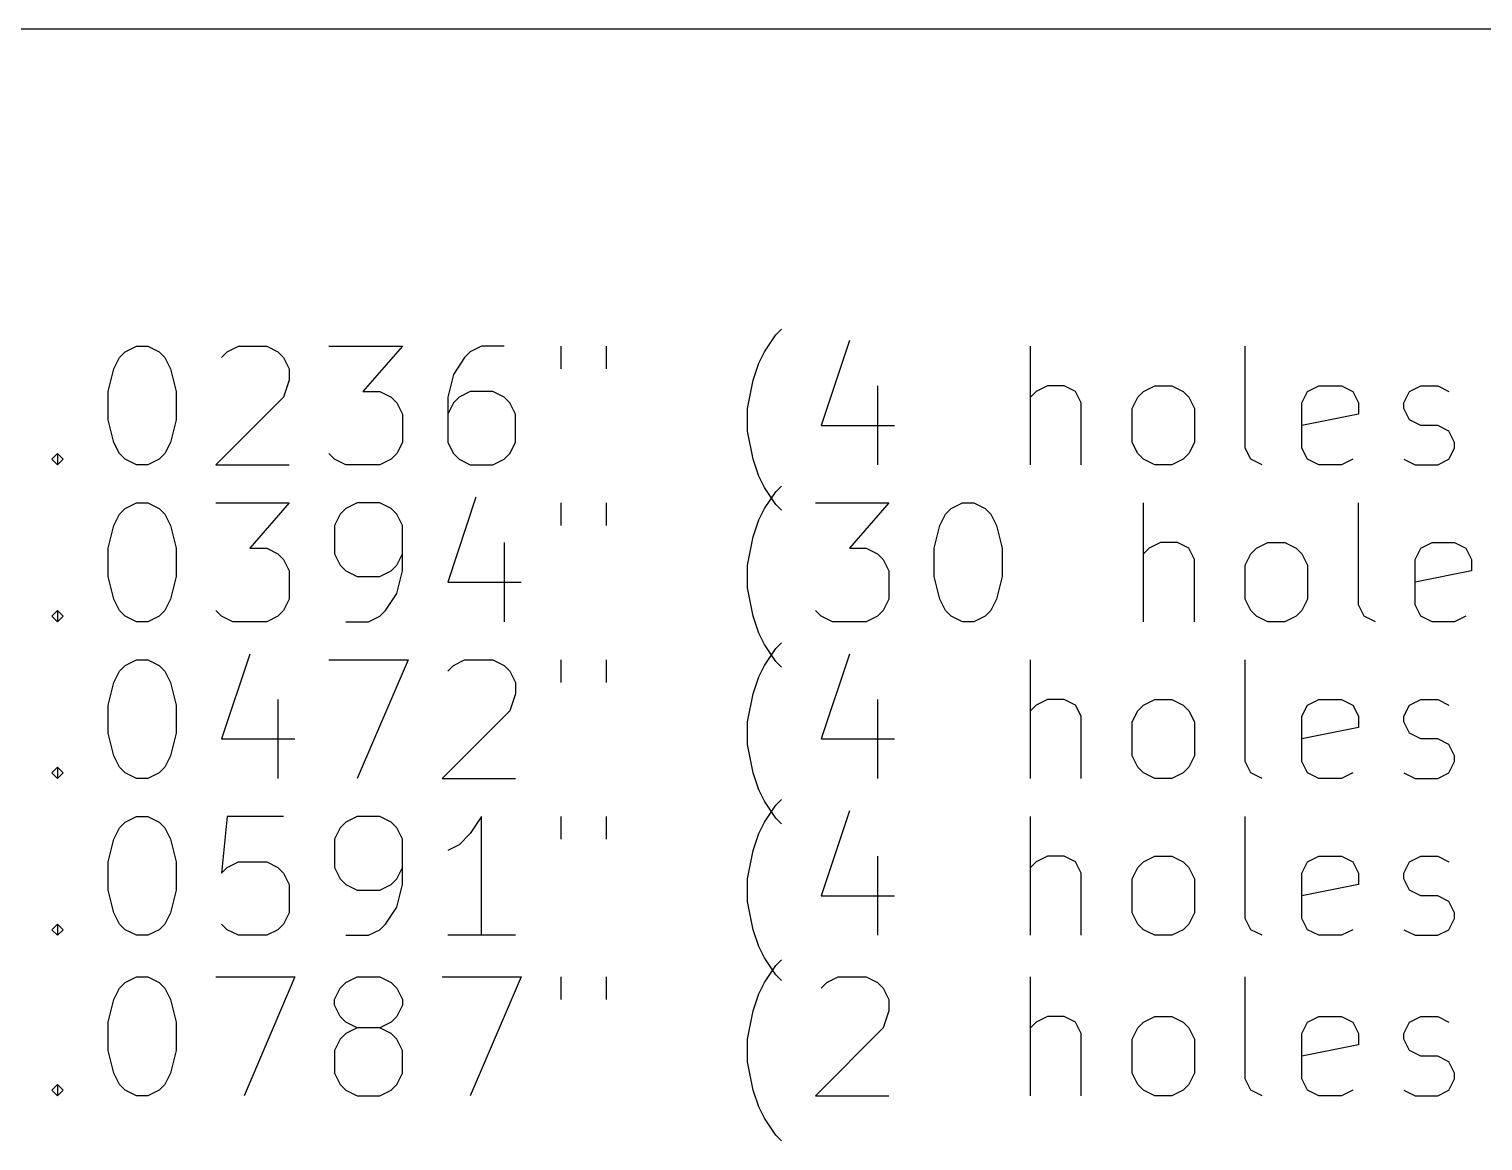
# Model space of a CAD drawing. Extents: x 93 to 194, y -130 to -67.
# Drawn here: x 118.31 to 142.79, y -129.85 to -111.12 of the extents above; entities that cross this region are included whole.
import ezdxf

# ---------------------------------------------------------------- set-up
doc = ezdxf.new("R2010")
doc.units = 0
doc.layers.add('BLACK', color=7, linetype='CONTINUOUS')

msp = doc.modelspace()

# ---------------------------------------------------------------- linework, layer by layer
at = {"layer": 'BLACK', "linetype": 'CONTINUOUS'}
for p, q in [((193.675, -111.125), (95.25, -111.125)), ((130.88039, -116.274361), (130.975629, -116.179123)), ((119.928008, -116.560076), (120.118484, -116.464838)), ((120.118484, -116.464838), (120.308961, -116.464838)), ((120.308961, -116.464838), (120.499437, -116.560076)), ((121.642294, -116.560076), (121.83277, -116.464838)), ((121.83277, -116.464838), (122.308961, -116.464838)), ((122.308961, -116.464838), (122.499437, -116.560076)), ((123.35658, -116.464838), (124.594675, -116.464838)), ((124.594675, -116.464838), (123.928008, -117.226742)), ((125.928008, -116.464838), (125.737532, -116.560076)), ((126.308961, -116.464838), (125.928008, -116.464838)), ((127.261342, -116.464838), (127.261342, -116.84579)), ((128.023247, -116.464838), (128.023247, -116.84579)), ((130.689914, -116.560076), (130.88039, -116.274361)), ((132.118485, -116.3696), (131.642295, -117.798171)), ((135.166105, -118.464838), (135.166105, -116.464838)), ((138.785153, -118.179123), (138.785153, -116.464838)), ((119.737532, -116.84579), (119.83277, -116.655314)), ((119.83277, -116.655314), (119.928008, -116.560076)), ((120.499437, -116.560076), (120.594675, -116.655314)), ((120.594675, -116.655314), (120.689913, -116.84579)), ((121.547056, -116.655314), (121.642294, -116.560076)), ((122.499437, -116.560076), (122.594675, -116.655314)), ((122.594675, -116.655314), (122.689913, -116.84579)), ((125.642294, -116.655314), (125.451818, -116.941028)), ((125.737532, -116.560076), (125.642294, -116.655314)), ((130.499438, -117.036266), (130.594676, -116.750552)), ((130.594676, -116.750552), (130.689914, -116.560076)), ((119.642294, -117.226742), (119.737532, -116.84579)), ((120.689913, -116.84579), (120.785151, -117.226742)), ((122.689913, -116.84579), (122.689913, -117.036266)), ((125.451818, -116.941028), (125.35658, -117.32198)), ((119.642294, -117.702933), (119.642294, -117.226742)), ((120.785151, -117.226742), (120.785151, -117.702933)), ((122.689913, -117.036266), (122.594675, -117.32198)), ((123.928008, -117.226742), (124.213723, -117.226742)), ((124.213723, -117.226742), (124.404199, -117.32198)), ((125.737532, -117.226742), (125.547056, -117.32198)), ((126.118485, -117.226742), (125.737532, -117.226742)), ((126.308961, -117.32198), (126.118485, -117.226742)), ((130.4042, -117.512457), (130.499438, -117.036266)), ((132.594676, -117.131504), (132.594676, -118.464838)), ((135.261343, -117.226742), (135.166105, -117.32198)), ((135.451819, -117.131504), (135.261343, -117.226742)), ((135.737534, -117.131504), (135.451819, -117.131504)), ((135.92801, -117.226742), (135.737534, -117.131504)), ((136.023248, -117.417219), (135.92801, -117.226742)), ((136.975629, -117.32198), (137.070867, -117.226742)), ((137.070867, -117.226742), (137.261343, -117.131504)), ((137.261343, -117.131504), (137.547058, -117.131504)), ((137.547058, -117.131504), (137.737534, -117.226742)), ((137.737534, -117.226742), (137.832772, -117.32198)), ((139.737534, -117.417219), (139.832772, -117.226742)), ((139.832772, -117.226742), (140.023248, -117.131504)), ((140.023248, -117.131504), (140.404201, -117.131504)), ((140.404201, -117.131504), (140.594677, -117.226742)), ((140.594677, -117.226742), (140.689915, -117.417219)), ((141.45182, -117.417219), (141.547058, -117.226742)), ((141.547058, -117.226742), (141.737534, -117.131504)), ((141.737534, -117.131504), (142.023248, -117.131504)), ((142.023248, -117.131504), (142.213725, -117.226742)), ((122.594675, -117.32198), (121.451818, -118.464838)), ((124.404199, -117.32198), (124.499437, -117.417219)), ((124.499437, -117.417219), (124.594675, -117.607695)), ((125.35658, -117.32198), (125.35658, -118.083885)), ((125.451818, -117.417219), (125.35658, -117.607695)), ((125.547056, -117.32198), (125.451818, -117.417219)), ((126.404199, -117.417219), (126.308961, -117.32198)), ((126.499437, -117.607695), (126.404199, -117.417219)), ((136.023248, -118.464838), (136.023248, -117.417219)), ((136.880391, -117.512457), (136.975629, -117.32198)), ((137.832772, -117.32198), (137.92801, -117.512457)), ((139.737534, -118.179123), (139.737534, -117.417219)), ((140.689915, -117.417219), (140.689915, -117.607695)), ((141.45182, -117.512457), (141.45182, -117.417219)), ((119.737532, -118.083885), (119.642294, -117.702933)), ((120.785151, -117.702933), (120.689913, -118.083885)), ((124.594675, -117.607695), (124.594675, -118.083885)), ((126.499437, -118.083885), (126.499437, -117.607695)), ((130.4042, -117.893409), (130.4042, -117.512457)), ((136.880391, -118.083885), (136.880391, -117.512457)), ((137.92801, -117.512457), (137.92801, -118.083885)), ((140.689915, -117.607695), (139.737534, -117.798171)), ((141.547058, -117.702933), (141.45182, -117.512457)), ((141.737534, -117.798171), (141.547058, -117.702933)), ((130.499438, -118.3696), (130.4042, -117.893409)), ((131.642295, -117.798171), (132.88039, -117.798171)), ((142.023248, -117.798171), (141.737534, -117.798171)), ((142.213725, -117.893409), (142.023248, -117.798171)), ((142.308963, -118.083885), (142.213725, -117.893409)), ((119.83277, -118.274361), (119.737532, -118.083885)), ((120.689913, -118.083885), (120.594675, -118.274361)), ((124.594675, -118.083885), (124.499437, -118.274361)), ((125.35658, -118.083885), (125.451818, -118.274361)), ((126.404199, -118.274361), (126.499437, -118.083885)), ((136.975629, -118.274361), (136.880391, -118.083885)), ((137.92801, -118.083885), (137.832772, -118.274361)), ((138.880391, -118.3696), (138.785153, -118.179123)), ((139.832772, -118.3696), (139.737534, -118.179123)), ((142.213725, -118.3696), (142.308963, -118.179123)), ((142.308963, -118.179123), (142.308963, -118.083885)), ((118.689913, -118.3696), (118.785151, -118.274361)), ((118.785151, -118.464838), (118.689913, -118.3696)), ((118.785151, -118.274361), (118.880389, -118.3696)), ((118.785151, -118.274361), (118.785151, -118.464838)), ((118.880389, -118.3696), (118.785151, -118.464838)), ((119.928008, -118.3696), (119.83277, -118.274361)), ((120.118484, -118.464838), (119.928008, -118.3696)), ((120.499437, -118.3696), (120.308961, -118.464838)), ((120.594675, -118.274361), (120.499437, -118.3696)), ((123.451818, -118.3696), (123.35658, -118.274361)), ((123.642294, -118.464838), (123.451818, -118.3696)), ((124.404199, -118.3696), (124.213723, -118.464838)), ((124.499437, -118.274361), (124.404199, -118.3696)), ((125.451818, -118.274361), (125.547056, -118.3696)), ((125.547056, -118.3696), (125.737532, -118.464838)), ((126.118485, -118.464838), (126.308961, -118.3696)), ((126.308961, -118.3696), (126.404199, -118.274361)), ((130.594676, -118.655314), (130.499438, -118.3696)), ((137.070867, -118.3696), (136.975629, -118.274361)), ((137.261343, -118.464838), (137.070867, -118.3696)), ((137.737534, -118.3696), (137.547058, -118.464838)), ((137.832772, -118.274361), (137.737534, -118.3696)), ((139.070867, -118.464838), (138.880391, -118.3696)), ((140.023248, -118.464838), (139.832772, -118.3696)), ((140.594677, -118.3696), (140.404201, -118.464838)), ((141.45182, -118.3696), (141.642296, -118.464838)), ((142.023248, -118.464838), (142.213725, -118.3696)), ((120.308961, -118.464838), (120.118484, -118.464838)), ((121.451818, -118.464838), (122.689913, -118.464838)), ((124.213723, -118.464838), (123.642294, -118.464838)), ((125.737532, -118.464838), (126.118485, -118.464838)), ((130.689914, -118.84579), (130.594676, -118.655314)), ((137.547058, -118.464838), (137.261343, -118.464838)), ((140.404201, -118.464838), (140.023248, -118.464838)), ((141.642296, -118.464838), (142.023248, -118.464838)), ((130.88039, -119.131504), (130.689914, -118.84579)), ((130.689914, -119.200076), (130.88039, -118.914361)), ((130.88039, -118.914361), (130.975629, -118.819123)), ((119.928008, -119.200076), (120.118484, -119.104838)), ((120.118484, -119.104838), (120.308961, -119.104838)), ((120.308961, -119.104838), (120.499437, -119.200076)), ((121.451818, -119.104838), (122.689913, -119.104838)), ((122.689913, -119.104838), (122.023246, -119.866742)), ((123.83277, -119.104838), (123.642294, -119.200076)), ((124.213723, -119.104838), (123.83277, -119.104838)), ((124.404199, -119.200076), (124.213723, -119.104838)), ((125.83277, -119.0096), (125.35658, -120.438171)), ((127.261342, -119.104838), (127.261342, -119.48579)), ((128.023247, -119.104838), (128.023247, -119.48579)), ((130.975629, -119.226742), (130.88039, -119.131504)), ((131.547057, -119.104838), (132.785152, -119.104838)), ((132.785152, -119.104838), (132.118485, -119.866742)), ((133.832771, -119.200076), (134.023247, -119.104838)), ((134.023247, -119.104838), (134.213724, -119.104838)), ((134.213724, -119.104838), (134.4042, -119.200076)), ((137.070867, -121.104838), (137.070867, -119.104838)), ((140.689915, -120.819123), (140.689915, -119.104838)), ((119.737532, -119.48579), (119.83277, -119.295314)), ((119.83277, -119.295314), (119.928008, -119.200076)), ((120.499437, -119.200076), (120.594675, -119.295314)), ((120.594675, -119.295314), (120.689913, -119.48579)), ((123.547056, -119.295314), (123.451818, -119.48579)), ((123.642294, -119.200076), (123.547056, -119.295314)), ((124.499437, -119.295314), (124.404199, -119.200076)), ((124.594675, -119.48579), (124.499437, -119.295314)), ((130.499438, -119.676266), (130.594676, -119.390552)), ((130.594676, -119.390552), (130.689914, -119.200076)), ((133.642295, -119.48579), (133.737533, -119.295314)), ((133.737533, -119.295314), (133.832771, -119.200076)), ((134.4042, -119.200076), (134.499438, -119.295314)), ((134.499438, -119.295314), (134.594676, -119.48579)), ((119.642294, -119.866742), (119.737532, -119.48579)), ((120.689913, -119.48579), (120.785151, -119.866742)), ((123.451818, -119.48579), (123.451818, -119.96198)), ((124.594675, -120.247695), (124.594675, -119.48579)), ((130.4042, -120.152457), (130.499438, -119.676266)), ((133.547057, -119.866742), (133.642295, -119.48579)), ((134.594676, -119.48579), (134.689914, -119.866742)), ((119.642294, -120.342933), (119.642294, -119.866742)), ((120.785151, -119.866742), (120.785151, -120.342933)), ((122.023246, -119.866742), (122.308961, -119.866742)), ((122.308961, -119.866742), (122.499437, -119.96198)), ((126.308961, -119.771504), (126.308961, -121.104838)), ((132.118485, -119.866742), (132.4042, -119.866742)), ((132.4042, -119.866742), (132.594676, -119.96198)), ((133.547057, -120.342933), (133.547057, -119.866742)), ((134.689914, -119.866742), (134.689914, -120.342933)), ((137.166105, -119.866742), (137.070867, -119.96198)), ((137.356581, -119.771504), (137.166105, -119.866742)), ((137.642296, -119.771504), (137.356581, -119.771504)), ((137.832772, -119.866742), (137.642296, -119.771504)), ((137.92801, -120.057219), (137.832772, -119.866742)), ((138.880391, -119.96198), (138.975629, -119.866742)), ((138.975629, -119.866742), (139.166105, -119.771504)), ((139.166105, -119.771504), (139.45182, -119.771504)), ((139.45182, -119.771504), (139.642296, -119.866742)), ((139.642296, -119.866742), (139.737534, -119.96198)), ((141.642296, -120.057219), (141.737534, -119.866742)), ((141.737534, -119.866742), (141.92801, -119.771504)), ((141.92801, -119.771504), (142.308963, -119.771504)), ((142.308963, -119.771504), (142.499439, -119.866742)), ((142.499439, -119.866742), (142.594677, -120.057219)), ((122.499437, -119.96198), (122.594675, -120.057219)), ((122.594675, -120.057219), (122.689913, -120.247695)), ((123.451818, -119.96198), (123.547056, -120.152457)), ((123.547056, -120.152457), (123.642294, -120.247695)), ((124.404199, -120.247695), (124.499437, -120.152457)), ((124.499437, -120.152457), (124.594675, -119.96198)), ((130.4042, -120.533409), (130.4042, -120.152457)), ((132.594676, -119.96198), (132.689914, -120.057219)), ((132.689914, -120.057219), (132.785152, -120.247695)), ((137.92801, -121.104838), (137.92801, -120.057219)), ((138.785153, -120.152457), (138.880391, -119.96198)), ((138.785153, -120.723885), (138.785153, -120.152457)), ((139.737534, -119.96198), (139.832772, -120.152457)), ((139.832772, -120.152457), (139.832772, -120.723885)), ((141.642296, -120.819123), (141.642296, -120.057219)), ((142.594677, -120.057219), (142.594677, -120.247695)), ((119.737532, -120.723885), (119.642294, -120.342933)), ((120.785151, -120.342933), (120.689913, -120.723885)), ((122.689913, -120.247695), (122.689913, -120.723885)), ((123.642294, -120.247695), (123.83277, -120.342933)), ((123.83277, -120.342933), (124.213723, -120.342933)), ((124.213723, -120.342933), (124.404199, -120.247695)), ((124.499437, -120.628647), (124.594675, -120.247695)), ((132.785152, -120.247695), (132.785152, -120.723885)), ((133.642295, -120.723885), (133.547057, -120.342933)), ((134.689914, -120.342933), (134.594676, -120.723885)), ((142.594677, -120.247695), (141.642296, -120.438171)), ((124.308961, -120.914361), (124.499437, -120.628647)), ((125.35658, -120.438171), (126.594675, -120.438171)), ((130.499438, -121.0096), (130.4042, -120.533409)), ((119.83277, -120.914361), (119.737532, -120.723885)), ((120.689913, -120.723885), (120.594675, -120.914361)), ((122.689913, -120.723885), (122.594675, -120.914361)), ((132.785152, -120.723885), (132.689914, -120.914361)), ((133.737533, -120.914361), (133.642295, -120.723885)), ((134.594676, -120.723885), (134.499438, -120.914361)), ((138.880391, -120.914361), (138.785153, -120.723885)), ((139.832772, -120.723885), (139.737534, -120.914361)), ((140.785153, -121.0096), (140.689915, -120.819123)), ((141.737534, -121.0096), (141.642296, -120.819123)), ((118.689913, -121.0096), (118.785151, -120.914361)), ((118.785151, -121.104838), (118.689913, -121.0096)), ((118.785151, -120.914361), (118.880389, -121.0096)), ((118.785151, -120.914361), (118.785151, -121.104838)), ((118.880389, -121.0096), (118.785151, -121.104838)), ((119.928008, -121.0096), (119.83277, -120.914361)), ((120.118484, -121.104838), (119.928008, -121.0096)), ((120.308961, -121.104838), (120.118484, -121.104838)), ((120.499437, -121.0096), (120.308961, -121.104838)), ((120.594675, -120.914361), (120.499437, -121.0096)), ((121.547056, -121.0096), (121.451818, -120.914361)), ((121.737532, -121.104838), (121.547056, -121.0096)), ((122.308961, -121.104838), (121.737532, -121.104838)), ((122.499437, -121.0096), (122.308961, -121.104838)), ((122.594675, -120.914361), (122.499437, -121.0096)), ((123.642294, -121.104838), (124.023246, -121.104838)), ((124.023246, -121.104838), (124.213723, -121.0096)), ((124.213723, -121.0096), (124.308961, -120.914361)), ((130.594676, -121.295314), (130.499438, -121.0096)), ((131.642295, -121.0096), (131.547057, -120.914361)), ((131.832771, -121.104838), (131.642295, -121.0096)), ((132.4042, -121.104838), (131.832771, -121.104838)), ((132.594676, -121.0096), (132.4042, -121.104838)), ((132.689914, -120.914361), (132.594676, -121.0096)), ((133.832771, -121.0096), (133.737533, -120.914361)), ((134.023247, -121.104838), (133.832771, -121.0096)), ((134.213724, -121.104838), (134.023247, -121.104838)), ((134.4042, -121.0096), (134.213724, -121.104838)), ((134.499438, -120.914361), (134.4042, -121.0096)), ((138.975629, -121.0096), (138.880391, -120.914361)), ((139.166105, -121.104838), (138.975629, -121.0096)), ((139.45182, -121.104838), (139.166105, -121.104838)), ((139.642296, -121.0096), (139.45182, -121.104838)), ((139.737534, -120.914361), (139.642296, -121.0096)), ((140.975629, -121.104838), (140.785153, -121.0096)), ((141.92801, -121.104838), (141.737534, -121.0096)), ((142.308963, -121.104838), (141.92801, -121.104838)), ((142.499439, -121.0096), (142.308963, -121.104838)), ((130.689914, -121.48579), (130.594676, -121.295314)), ((130.88039, -121.771504), (130.689914, -121.48579)), ((130.689914, -121.840076), (130.88039, -121.554361)), ((130.88039, -121.554361), (130.975629, -121.459123)), ((119.83277, -121.935314), (119.928008, -121.840076)), ((119.928008, -121.840076), (120.118484, -121.744838)), ((120.118484, -121.744838), (120.308961, -121.744838)), ((120.308961, -121.744838), (120.499437, -121.840076)), ((120.499437, -121.840076), (120.594675, -121.935314)), ((122.023246, -121.6496), (121.547056, -123.078171)), ((123.35658, -121.744838), (124.689913, -121.744838)), ((124.689913, -121.744838), (123.83277, -123.744838)), ((125.35658, -121.935314), (125.451818, -121.840076)), ((125.451818, -121.840076), (125.642294, -121.744838)), ((125.642294, -121.744838), (126.118485, -121.744838)), ((126.118485, -121.744838), (126.308961, -121.840076)), ((126.308961, -121.840076), (126.404199, -121.935314)), ((127.261342, -121.744838), (127.261342, -122.12579)), ((128.023247, -121.744838), (128.023247, -122.12579)), ((130.594676, -122.030552), (130.689914, -121.840076)), ((130.975629, -121.866742), (130.88039, -121.771504)), ((132.118485, -121.6496), (131.642295, -123.078171)), ((135.166105, -123.744838), (135.166105, -121.744838)), ((138.785153, -123.459123), (138.785153, -121.744838)), ((119.642294, -122.506742), (119.737532, -122.12579)), ((119.737532, -122.12579), (119.83277, -121.935314)), ((120.594675, -121.935314), (120.689913, -122.12579)), ((120.689913, -122.12579), (120.785151, -122.506742)), ((126.404199, -121.935314), (126.499437, -122.12579)), ((126.499437, -122.12579), (126.499437, -122.316266)), ((130.499438, -122.316266), (130.594676, -122.030552)), ((126.499437, -122.316266), (126.404199, -122.60198)), ((130.4042, -122.792457), (130.499438, -122.316266)), ((119.642294, -122.982933), (119.642294, -122.506742)), ((120.785151, -122.506742), (120.785151, -122.982933)), ((122.499437, -122.411504), (122.499437, -123.744838)), ((126.404199, -122.60198), (125.261342, -123.744838)), ((132.594676, -122.411504), (132.594676, -123.744838)), ((135.261343, -122.506742), (135.166105, -122.60198)), ((135.451819, -122.411504), (135.261343, -122.506742)), ((135.737534, -122.411504), (135.451819, -122.411504)), ((135.92801, -122.506742), (135.737534, -122.411504)), ((136.023248, -122.697219), (135.92801, -122.506742)), ((136.880391, -122.792457), (136.975629, -122.60198)), ((136.975629, -122.60198), (137.070867, -122.506742)), ((137.070867, -122.506742), (137.261343, -122.411504)), ((137.261343, -122.411504), (137.547058, -122.411504)), ((137.547058, -122.411504), (137.737534, -122.506742)), ((137.737534, -122.506742), (137.832772, -122.60198)), ((137.832772, -122.60198), (137.92801, -122.792457)), ((139.737534, -122.697219), (139.832772, -122.506742)), ((139.832772, -122.506742), (140.023248, -122.411504)), ((140.023248, -122.411504), (140.404201, -122.411504)), ((140.404201, -122.411504), (140.594677, -122.506742)), ((140.594677, -122.506742), (140.689915, -122.697219)), ((141.45182, -122.697219), (141.547058, -122.506742)), ((141.547058, -122.506742), (141.737534, -122.411504)), ((141.737534, -122.411504), (142.023248, -122.411504)), ((142.023248, -122.411504), (142.213725, -122.506742)), ((130.4042, -123.173409), (130.4042, -122.792457)), ((136.023248, -123.744838), (136.023248, -122.697219)), ((136.880391, -123.363885), (136.880391, -122.792457)), ((137.92801, -122.792457), (137.92801, -123.363885)), ((139.737534, -123.459123), (139.737534, -122.697219)), ((140.689915, -122.697219), (140.689915, -122.887695)), ((141.45182, -122.792457), (141.45182, -122.697219)), ((141.547058, -122.982933), (141.45182, -122.792457)), ((119.737532, -123.363885), (119.642294, -122.982933)), ((120.785151, -122.982933), (120.689913, -123.363885)), ((121.547056, -123.078171), (122.785151, -123.078171)), ((131.642295, -123.078171), (132.88039, -123.078171)), ((140.689915, -122.887695), (139.737534, -123.078171)), ((141.737534, -123.078171), (141.547058, -122.982933)), ((142.023248, -123.078171), (141.737534, -123.078171)), ((142.213725, -123.173409), (142.023248, -123.078171)), ((130.499438, -123.6496), (130.4042, -123.173409)), ((142.308963, -123.363885), (142.213725, -123.173409)), ((118.689913, -123.6496), (118.785151, -123.554361)), ((118.785151, -123.554361), (118.880389, -123.6496)), ((118.785151, -123.554361), (118.785151, -123.744838)), ((119.83277, -123.554361), (119.737532, -123.363885)), ((119.928008, -123.6496), (119.83277, -123.554361)), ((120.594675, -123.554361), (120.499437, -123.6496)), ((120.689913, -123.363885), (120.594675, -123.554361)), ((136.975629, -123.554361), (136.880391, -123.363885)), ((137.070867, -123.6496), (136.975629, -123.554361)), ((137.832772, -123.554361), (137.737534, -123.6496)), ((137.92801, -123.363885), (137.832772, -123.554361)), ((138.880391, -123.6496), (138.785153, -123.459123)), ((139.832772, -123.6496), (139.737534, -123.459123)), ((142.213725, -123.6496), (142.308963, -123.459123)), ((142.308963, -123.459123), (142.308963, -123.363885)), ((118.785151, -123.744838), (118.689913, -123.6496)), ((118.880389, -123.6496), (118.785151, -123.744838)), ((120.118484, -123.744838), (119.928008, -123.6496)), ((120.308961, -123.744838), (120.118484, -123.744838)), ((120.499437, -123.6496), (120.308961, -123.744838)), ((125.261342, -123.744838), (126.499437, -123.744838)), ((130.594676, -123.935314), (130.499438, -123.6496)), ((137.261343, -123.744838), (137.070867, -123.6496)), ((137.547058, -123.744838), (137.261343, -123.744838)), ((137.737534, -123.6496), (137.547058, -123.744838)), ((139.070867, -123.744838), (138.880391, -123.6496)), ((140.023248, -123.744838), (139.832772, -123.6496)), ((140.404201, -123.744838), (140.023248, -123.744838)), ((140.594677, -123.6496), (140.404201, -123.744838)), ((141.45182, -123.6496), (141.642296, -123.744838)), ((141.642296, -123.744838), (142.023248, -123.744838)), ((142.023248, -123.744838), (142.213725, -123.6496)), ((130.689914, -124.12579), (130.594676, -123.935314)), ((130.88039, -124.411504), (130.689914, -124.12579)), ((130.689914, -124.480076), (130.88039, -124.194361)), ((130.88039, -124.194361), (130.975629, -124.099123)), ((132.118485, -124.2896), (131.642295, -125.718171)), ((119.737532, -124.76579), (119.83277, -124.575314)), ((119.83277, -124.575314), (119.928008, -124.480076)), ((119.928008, -124.480076), (120.118484, -124.384838)), ((120.118484, -124.384838), (120.308961, -124.384838)), ((120.308961, -124.384838), (120.499437, -124.480076)), ((120.499437, -124.480076), (120.594675, -124.575314)), ((120.594675, -124.575314), (120.689913, -124.76579)), ((121.642294, -124.384838), (121.547056, -125.337219)), ((122.594675, -124.384838), (121.642294, -124.384838)), ((123.547056, -124.575314), (123.451818, -124.76579)), ((123.642294, -124.480076), (123.547056, -124.575314)), ((123.83277, -124.384838), (123.642294, -124.480076)), ((124.213723, -124.384838), (123.83277, -124.384838)), ((124.404199, -124.480076), (124.213723, -124.384838)), ((124.499437, -124.575314), (124.404199, -124.480076)), ((124.594675, -124.76579), (124.499437, -124.575314)), ((125.928008, -124.384838), (125.737532, -124.670552)), ((125.928008, -126.384838), (125.928008, -124.384838)), ((127.261342, -124.384838), (127.261342, -124.76579)), ((128.023247, -124.384838), (128.023247, -124.76579)), ((130.594676, -124.670552), (130.689914, -124.480076)), ((130.975629, -124.506742), (130.88039, -124.411504)), ((135.166105, -126.384838), (135.166105, -124.384838)), ((138.785153, -126.099123), (138.785153, -124.384838)), ((119.642294, -125.146742), (119.737532, -124.76579)), ((120.689913, -124.76579), (120.785151, -125.146742)), ((123.451818, -124.76579), (123.451818, -125.24198)), ((124.594675, -125.527695), (124.594675, -124.76579)), ((125.737532, -124.670552), (125.547056, -124.861028)), ((130.499438, -124.956266), (130.594676, -124.670552)), ((125.547056, -124.861028), (125.35658, -124.956266)), ((130.4042, -125.432457), (130.499438, -124.956266)), ((132.594676, -125.051504), (132.594676, -126.384838)), ((135.451819, -125.051504), (135.261343, -125.146742)), ((135.737534, -125.051504), (135.451819, -125.051504)), ((135.92801, -125.146742), (135.737534, -125.051504)), ((137.070867, -125.146742), (137.261343, -125.051504)), ((137.261343, -125.051504), (137.547058, -125.051504)), ((137.547058, -125.051504), (137.737534, -125.146742)), ((139.832772, -125.146742), (140.023248, -125.051504)), ((140.023248, -125.051504), (140.404201, -125.051504)), ((140.404201, -125.051504), (140.594677, -125.146742)), ((141.547058, -125.146742), (141.737534, -125.051504)), ((141.737534, -125.051504), (142.023248, -125.051504)), ((142.023248, -125.051504), (142.213725, -125.146742)), ((119.642294, -125.622933), (119.642294, -125.146742)), ((120.785151, -125.146742), (120.785151, -125.622933)), ((121.547056, -125.337219), (121.642294, -125.24198)), ((121.642294, -125.24198), (121.83277, -125.146742)), ((121.83277, -125.146742), (122.308961, -125.146742)), ((122.308961, -125.146742), (122.499437, -125.24198)), ((122.499437, -125.24198), (122.594675, -125.337219)), ((123.451818, -125.24198), (123.547056, -125.432457)), ((124.499437, -125.432457), (124.594675, -125.24198)), ((135.261343, -125.146742), (135.166105, -125.24198)), ((136.023248, -125.337219), (135.92801, -125.146742)), ((136.880391, -125.432457), (136.975629, -125.24198)), ((136.975629, -125.24198), (137.070867, -125.146742)), ((137.737534, -125.146742), (137.832772, -125.24198)), ((137.832772, -125.24198), (137.92801, -125.432457)), ((139.737534, -125.337219), (139.832772, -125.146742)), ((140.594677, -125.146742), (140.689915, -125.337219)), ((141.45182, -125.337219), (141.547058, -125.146742)), ((122.594675, -125.337219), (122.689913, -125.527695)), ((122.689913, -125.527695), (122.689913, -126.003885)), ((123.547056, -125.432457), (123.642294, -125.527695)), ((123.642294, -125.527695), (123.83277, -125.622933)), ((124.213723, -125.622933), (124.404199, -125.527695)), ((124.404199, -125.527695), (124.499437, -125.432457)), ((124.499437, -125.908647), (124.594675, -125.527695)), ((130.4042, -125.813409), (130.4042, -125.432457)), ((136.023248, -126.384838), (136.023248, -125.337219)), ((136.880391, -126.003885), (136.880391, -125.432457)), ((137.92801, -125.432457), (137.92801, -126.003885)), ((139.737534, -126.099123), (139.737534, -125.337219)), ((140.689915, -125.527695), (139.737534, -125.718171)), ((140.689915, -125.337219), (140.689915, -125.527695)), ((141.45182, -125.432457), (141.45182, -125.337219)), ((141.547058, -125.622933), (141.45182, -125.432457)), ((119.737532, -126.003885), (119.642294, -125.622933)), ((120.785151, -125.622933), (120.689913, -126.003885)), ((123.83277, -125.622933), (124.213723, -125.622933)), ((131.642295, -125.718171), (132.88039, -125.718171)), ((141.737534, -125.718171), (141.547058, -125.622933)), ((142.023248, -125.718171), (141.737534, -125.718171)), ((142.213725, -125.813409), (142.023248, -125.718171)), ((119.83277, -126.194361), (119.737532, -126.003885)), ((120.689913, -126.003885), (120.594675, -126.194361)), ((122.689913, -126.003885), (122.594675, -126.194361)), ((124.308961, -126.194361), (124.499437, -125.908647)), ((130.499438, -126.2896), (130.4042, -125.813409)), ((136.975629, -126.194361), (136.880391, -126.003885)), ((137.92801, -126.003885), (137.832772, -126.194361)), ((142.308963, -126.003885), (142.213725, -125.813409)), ((142.308963, -126.099123), (142.308963, -126.003885)), ((118.689913, -126.2896), (118.785151, -126.194361)), ((118.785151, -126.384838), (118.689913, -126.2896)), ((118.785151, -126.194361), (118.880389, -126.2896)), ((118.785151, -126.194361), (118.785151, -126.384838)), ((118.880389, -126.2896), (118.785151, -126.384838)), ((119.928008, -126.2896), (119.83277, -126.194361)), ((120.118484, -126.384838), (119.928008, -126.2896)), ((120.499437, -126.2896), (120.308961, -126.384838)), ((120.594675, -126.194361), (120.499437, -126.2896)), ((121.642294, -126.2896), (121.547056, -126.194361)), ((121.83277, -126.384838), (121.642294, -126.2896)), ((122.499437, -126.2896), (122.308961, -126.384838)), ((122.594675, -126.194361), (122.499437, -126.2896)), ((124.023246, -126.384838), (124.213723, -126.2896)), ((124.213723, -126.2896), (124.308961, -126.194361)), ((130.594676, -126.575314), (130.499438, -126.2896)), ((137.070867, -126.2896), (136.975629, -126.194361)), ((137.261343, -126.384838), (137.070867, -126.2896)), ((137.737534, -126.2896), (137.547058, -126.384838)), ((137.832772, -126.194361), (137.737534, -126.2896)), ((138.880391, -126.2896), (138.785153, -126.099123)), ((139.070867, -126.384838), (138.880391, -126.2896)), ((139.832772, -126.2896), (139.737534, -126.099123)), ((140.023248, -126.384838), (139.832772, -126.2896)), ((140.594677, -126.2896), (140.404201, -126.384838)), ((141.45182, -126.2896), (141.642296, -126.384838)), ((142.023248, -126.384838), (142.213725, -126.2896)), ((142.213725, -126.2896), (142.308963, -126.099123)), ((120.308961, -126.384838), (120.118484, -126.384838)), ((122.308961, -126.384838), (121.83277, -126.384838)), ((123.642294, -126.384838), (124.023246, -126.384838)), ((126.499437, -126.384838), (125.35658, -126.384838)), ((137.547058, -126.384838), (137.261343, -126.384838)), ((140.404201, -126.384838), (140.023248, -126.384838)), ((141.642296, -126.384838), (142.023248, -126.384838)), ((130.689914, -126.76579), (130.594676, -126.575314)), ((130.88039, -127.051504), (130.689914, -126.76579)), ((130.689914, -127.180076), (130.88039, -126.894361)), ((130.88039, -126.894361), (130.975629, -126.799123)), ((119.737532, -127.46579), (119.83277, -127.275314)), ((119.83277, -127.275314), (119.928008, -127.180076)), ((119.928008, -127.180076), (120.118484, -127.084838)), ((120.118484, -127.084838), (120.308961, -127.084838)), ((120.308961, -127.084838), (120.499437, -127.180076)), ((120.499437, -127.180076), (120.594675, -127.275314)), ((120.594675, -127.275314), (120.689913, -127.46579)), ((121.451818, -127.084838), (122.785151, -127.084838)), ((122.785151, -127.084838), (121.928008, -129.084838)), ((123.451818, -127.46579), (123.547056, -127.275314)), ((123.547056, -127.275314), (123.642294, -127.180076)), ((123.642294, -127.180076), (123.83277, -127.084838)), ((123.83277, -127.084838), (124.213723, -127.084838)), ((124.213723, -127.084838), (124.404199, -127.180076)), ((124.404199, -127.180076), (124.499437, -127.275314)), ((124.499437, -127.275314), (124.594675, -127.46579)), ((125.261342, -127.084838), (126.594675, -127.084838)), ((126.594675, -127.084838), (125.737532, -129.084838)), ((127.261342, -127.084838), (127.261342, -127.46579)), ((128.023247, -127.084838), (128.023247, -127.46579)), ((130.594676, -127.370552), (130.689914, -127.180076)), ((130.975629, -127.146742), (130.88039, -127.051504)), ((131.642295, -127.275314), (131.737533, -127.180076)), ((131.737533, -127.180076), (131.928009, -127.084838)), ((131.928009, -127.084838), (132.4042, -127.084838)), ((132.4042, -127.084838), (132.594676, -127.180076)), ((132.594676, -127.180076), (132.689914, -127.275314)), ((132.689914, -127.275314), (132.785152, -127.46579)), ((135.166105, -129.084838), (135.166105, -127.084838)), ((138.785153, -128.799123), (138.785153, -127.084838)), ((119.642294, -127.846742), (119.737532, -127.46579)), ((120.689913, -127.46579), (120.785151, -127.846742)), ((123.451818, -127.561028), (123.451818, -127.46579)), ((124.594675, -127.46579), (124.594675, -127.561028)), ((130.499438, -127.656266), (130.594676, -127.370552)), ((132.785152, -127.46579), (132.785152, -127.656266)), ((123.547056, -127.751504), (123.451818, -127.561028)), ((123.642294, -127.846742), (123.547056, -127.751504)), ((124.499437, -127.751504), (124.404199, -127.846742)), ((124.594675, -127.561028), (124.499437, -127.751504)), ((130.4042, -128.132457), (130.499438, -127.656266)), ((132.785152, -127.656266), (132.689914, -127.94198)), ((135.451819, -127.751504), (135.261343, -127.846742)), ((135.737534, -127.751504), (135.451819, -127.751504)), ((135.92801, -127.846742), (135.737534, -127.751504)), ((137.070867, -127.846742), (137.261343, -127.751504)), ((137.261343, -127.751504), (137.547058, -127.751504)), ((137.547058, -127.751504), (137.737534, -127.846742)), ((139.832772, -127.846742), (140.023248, -127.751504)), ((140.023248, -127.751504), (140.404201, -127.751504)), ((140.404201, -127.751504), (140.594677, -127.846742)), ((141.547058, -127.846742), (141.737534, -127.751504)), ((141.737534, -127.751504), (142.023248, -127.751504)), ((142.023248, -127.751504), (142.213725, -127.846742)), ((119.642294, -128.322933), (119.642294, -127.846742)), ((120.785151, -127.846742), (120.785151, -128.322933)), ((123.83277, -127.94198), (123.642294, -127.846742)), ((123.83277, -127.94198), (123.642294, -128.037219)), ((124.213723, -127.94198), (123.83277, -127.94198)), ((124.404199, -127.846742), (124.213723, -127.94198)), ((124.404199, -128.037219), (124.213723, -127.94198)), ((132.689914, -127.94198), (131.547057, -129.084838)), ((135.261343, -127.846742), (135.166105, -127.94198)), ((136.023248, -128.037219), (135.92801, -127.846742)), ((136.880391, -128.132457), (136.975629, -127.94198)), ((136.975629, -127.94198), (137.070867, -127.846742)), ((137.737534, -127.846742), (137.832772, -127.94198)), ((137.832772, -127.94198), (137.92801, -128.132457)), ((139.737534, -128.037219), (139.832772, -127.846742)), ((140.594677, -127.846742), (140.689915, -128.037219)), ((141.45182, -128.037219), (141.547058, -127.846742)), ((123.547056, -128.132457), (123.451818, -128.322933)), ((123.642294, -128.037219), (123.547056, -128.132457)), ((124.499437, -128.132457), (124.404199, -128.037219)), ((124.594675, -128.322933), (124.499437, -128.132457)), ((130.4042, -128.513409), (130.4042, -128.132457)), ((136.023248, -129.084838), (136.023248, -128.037219)), ((136.880391, -128.703885), (136.880391, -128.132457)), ((137.92801, -128.132457), (137.92801, -128.703885)), ((139.737534, -128.799123), (139.737534, -128.037219)), ((140.689915, -128.227695), (139.737534, -128.418171)), ((140.689915, -128.037219), (140.689915, -128.227695)), ((141.45182, -128.132457), (141.45182, -128.037219)), ((141.547058, -128.322933), (141.45182, -128.132457)), ((119.737532, -128.703885), (119.642294, -128.322933)), ((120.785151, -128.322933), (120.689913, -128.703885)), ((123.451818, -128.322933), (123.451818, -128.703885)), ((124.594675, -128.703885), (124.594675, -128.322933)), ((141.737534, -128.418171), (141.547058, -128.322933)), ((142.023248, -128.418171), (141.737534, -128.418171)), ((142.213725, -128.513409), (142.023248, -128.418171)), ((119.83277, -128.894361), (119.737532, -128.703885)), ((120.689913, -128.703885), (120.594675, -128.894361)), ((123.451818, -128.703885), (123.547056, -128.894361)), ((124.499437, -128.894361), (124.594675, -128.703885)), ((130.499438, -128.9896), (130.4042, -128.513409)), ((136.975629, -128.894361), (136.880391, -128.703885)), ((137.92801, -128.703885), (137.832772, -128.894361)), ((142.308963, -128.703885), (142.213725, -128.513409)), ((142.308963, -128.799123), (142.308963, -128.703885)), ((118.689913, -128.9896), (118.785151, -128.894361)), ((118.785151, -128.894361), (118.880389, -128.9896)), ((118.785151, -128.894361), (118.785151, -129.084838)), ((119.928008, -128.9896), (119.83277, -128.894361)), ((120.594675, -128.894361), (120.499437, -128.9896)), ((123.547056, -128.894361), (123.642294, -128.9896)), ((124.404199, -128.9896), (124.499437, -128.894361)), ((137.070867, -128.9896), (136.975629, -128.894361)), ((137.832772, -128.894361), (137.737534, -128.9896)), ((138.880391, -128.9896), (138.785153, -128.799123)), ((139.832772, -128.9896), (139.737534, -128.799123)), ((142.213725, -128.9896), (142.308963, -128.799123)), ((118.785151, -129.084838), (118.689913, -128.9896)), ((118.880389, -128.9896), (118.785151, -129.084838)), ((120.118484, -129.084838), (119.928008, -128.9896)), ((120.308961, -129.084838), (120.118484, -129.084838)), ((120.499437, -128.9896), (120.308961, -129.084838)), ((123.642294, -128.9896), (123.83277, -129.084838)), ((123.83277, -129.084838), (124.213723, -129.084838)), ((124.213723, -129.084838), (124.404199, -128.9896)), ((130.594676, -129.275314), (130.499438, -128.9896)), ((131.547057, -129.084838), (132.785152, -129.084838)), ((137.261343, -129.084838), (137.070867, -128.9896)), ((137.547058, -129.084838), (137.261343, -129.084838)), ((137.737534, -128.9896), (137.547058, -129.084838)), ((139.070867, -129.084838), (138.880391, -128.9896)), ((140.023248, -129.084838), (139.832772, -128.9896)), ((140.404201, -129.084838), (140.023248, -129.084838)), ((140.594677, -128.9896), (140.404201, -129.084838)), ((141.45182, -128.9896), (141.642296, -129.084838)), ((141.642296, -129.084838), (142.023248, -129.084838)), ((142.023248, -129.084838), (142.213725, -128.9896)), ((130.689914, -129.46579), (130.594676, -129.275314)), ((130.88039, -129.751504), (130.689914, -129.46579)), ((130.975629, -129.846742), (130.88039, -129.751504))]:
    msp.add_line(p, q, dxfattribs=at)

doc.saveas('drawing.dxf')
